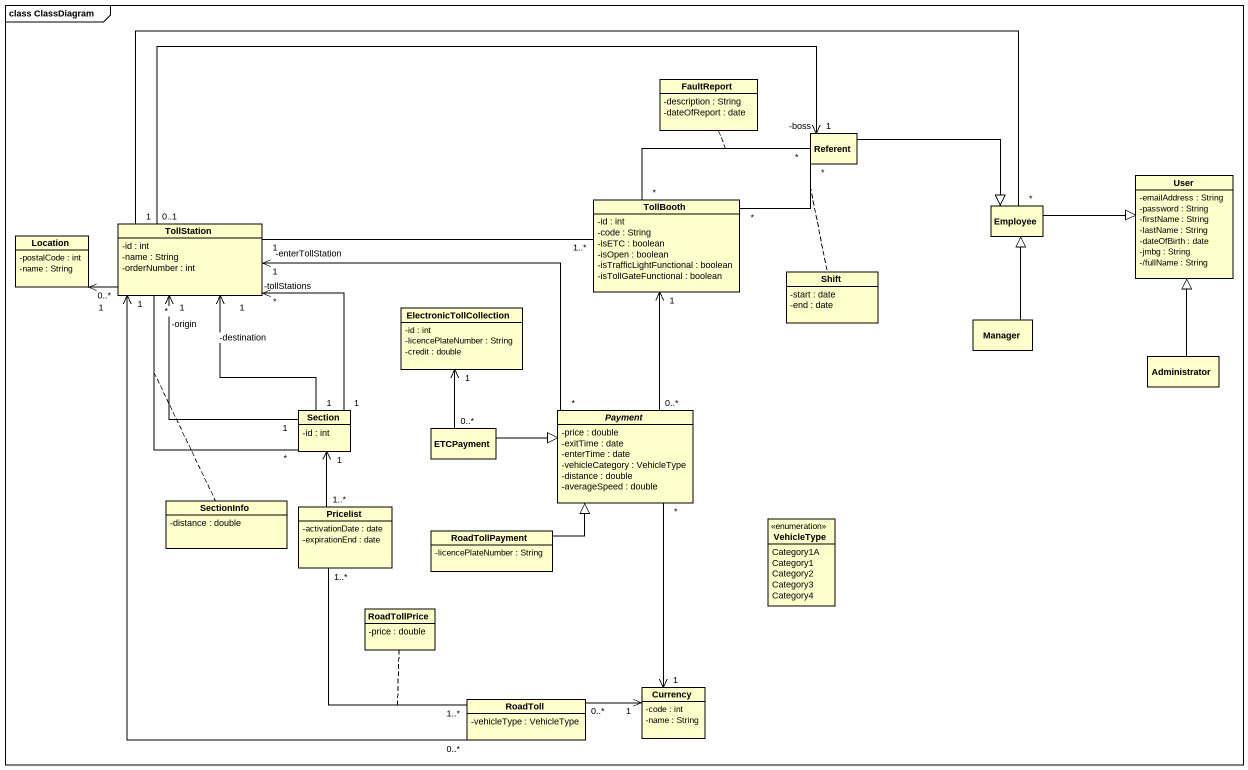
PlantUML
@startuml
mainframe class ClassDiagram
hide circle
hide empty members
skinparam classAttributeIconSize 0
class FaultReport {
  -description : String
  -dateOfReport : date
}
class Referent
class TollBooth {
  -id : int
  -code : String
  -isETC : boolean
  -isOpen : boolean
  -isTrafficLightFunctional : boolean
  -isTollGateFunctional : boolean
}
class Employee
class User {
  -emailAddress : String
  -password : String
  -firstName : String
  -lastName : String
  -dateOfBirth : date
  -jmbg : String
  -/fullName : String
}
class Location {
  -postalCode : int
  -name : String
}
class TollStation {
  -id : int
  -name : String
  -orderNumber : int
}
class Shift {
  -start : date
  -end : date
}
class ElectronicTollCollection {
  -id : int
  -licencePlateNumber : String
  -credit : double
}
class Manager
class Administrator
class Section {
  -id : int
}
class ETCPayment
abstract class Payment {
  -price : double
  -exitTime : date
  -enterTime : date
  -vehicleCategory : VehicleType
  -distance : double
  -averageSpeed : double
}
class SectionInfo {
  -distance : double
}
class Pricelist {
  -activationDate : date
  -expirationEnd : date
}
class RoadTollPayment {
  -licencePlateNumber : String
}
enum VehicleType {
  Category1A
  Category1
  Category2
  Category3
  Category4
}
class RoadTollPrice {
  -price : double
}
class RoadToll {
  -vehicleType : VehicleType
}
class Currency {
  -code : int
  -name : String
}
Referent "*" -left- "*" TollBooth
(Referent, TollBooth) .. Shift
Referent "*" -left- "*" TollBooth
(Referent, TollBooth) .. FaultReport
Referent -right-|> Employee
Employee -right-|> User
TollStation "0..1" -right-> "1\n-boss" Referent
TollStation "1" -right- "1..*" TollBooth
TollStation "1" -right- "*" Employee
TollStation "0..*" -left-> "1" Location
TollStation "*" -- "*" Section
(TollStation, Section) .. SectionInfo
Manager -up-|> Employee
Administrator -up-|> User
Section "1" -up-> "1\n-origin" TollStation
Section "1" -up-> "1\n-destination" TollStation
Section "1" -up-> "-tollStations\n*" TollStation
ETCPayment "0..*" -up-> "1" ElectronicTollCollection
ETCPayment -right-|> Payment
Payment "0..*" -up-> "1" TollBooth
Payment "*" -left-> "-enterTollStation\n1" TollStation
Payment "*" --> "1" Currency
Pricelist "1..*" -up-> "1" Section
RoadTollPayment -up-|> Payment
RoadToll "0..*" -up-> "1" TollStation
RoadToll "1..*" -up- "1..*" Pricelist
(RoadToll, Pricelist) .. RoadTollPrice
RoadToll "0..*" -right-> "1" Currency
@enduml
